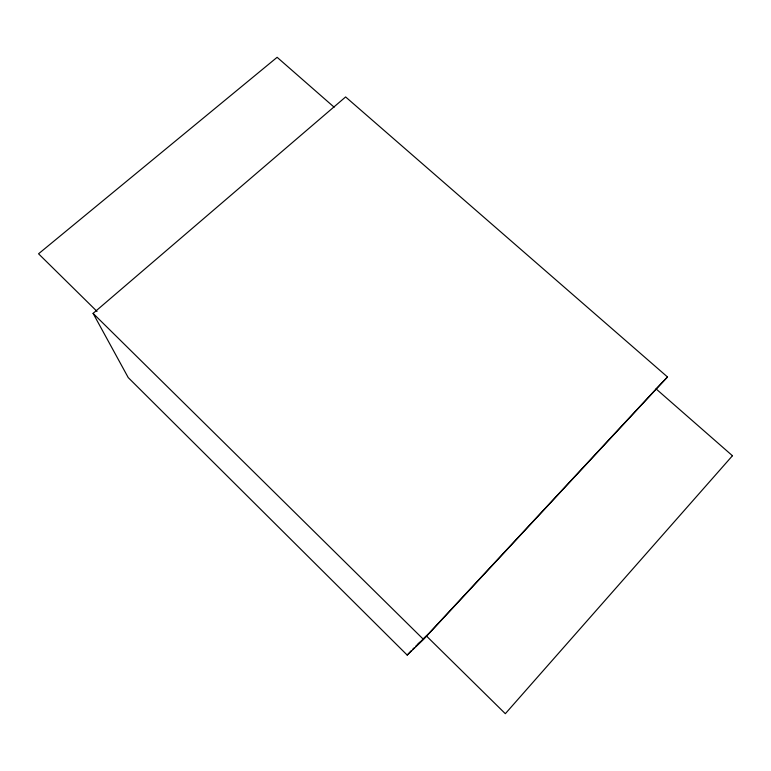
<?xml version="1.0" encoding="UTF-8"?>
<svg xmlns="http://www.w3.org/2000/svg" width="771" height="771" viewBox="0 0 771 771"><rect width="100%" height="100%" fill="white"/><g stroke="black" fill="none" stroke-linecap="round" stroke-linejoin="round"><path stroke-width="1.16" d="M428.107 634.244L417.853 644.315M407.194 655.08L423.52 639.448L667.503 376.971L345.62 96.944L93.098 313.383L128.227 377.588L407.194 655.08L411.3 650.666M655.938 389.018L667.503 376.971M415.559 646.406L419.877 642.243M422.469 639.737L426.787 635.574M412.687 649.298L414.413 647.64M334.132 107.188L277.126 57.305L38.55 253.794L97.021 311.407M93.098 313.383L423.52 639.448M732.45 455.738L505.333 713.695L426.479 636.008L656.14 388.96L732.45 455.738"/></g></svg>
